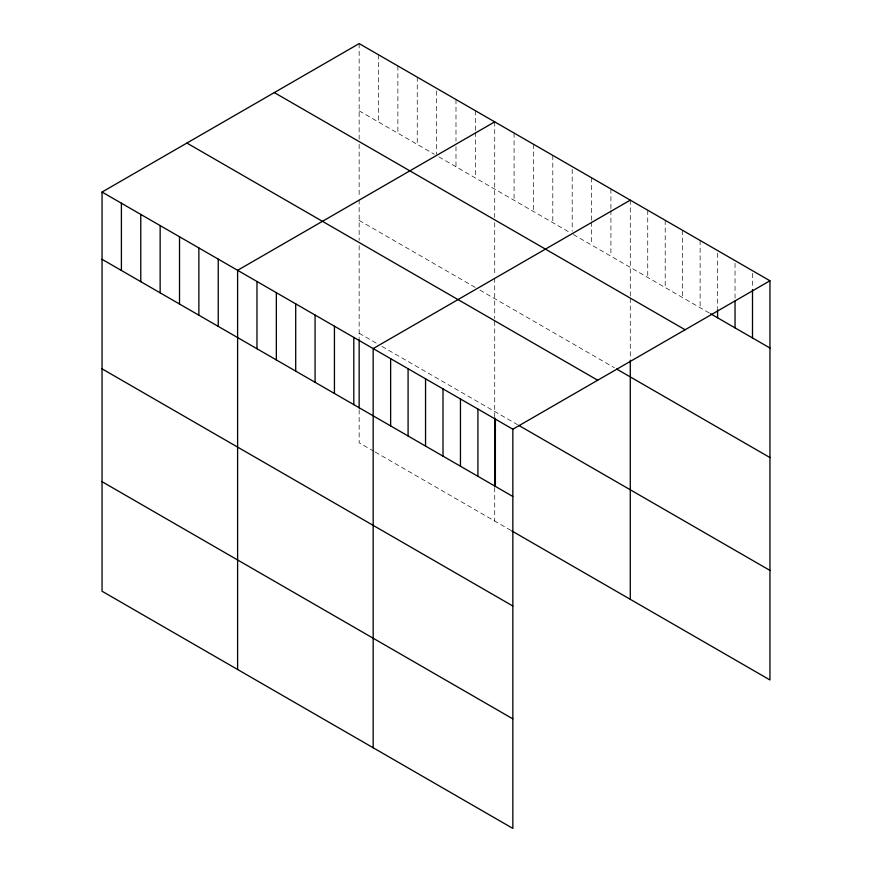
<?xml version="1.0" encoding="UTF-8"?>
<svg xmlns="http://www.w3.org/2000/svg" width="872" height="872" viewBox="0 0 872 872"><rect width="100%" height="100%" fill="white"/><g stroke="black" fill="none" stroke-linecap="round" stroke-linejoin="round"><path stroke-width="0.65" stroke-dasharray="4.36 3.27" d="M359.155 110.853L434.343 154.257M438.899 156.895L569.907 232.53M573.329 234.503L709.437 313.081M359.155 220.387L475.36 287.477M479.916 290.103L614.335 367.712M359.155 333.246L378.524 344.429M381.947 346.402L517.51 424.664M373.968 451.336L359.155 442.78L359.155 409.273M375.102 451.99L511.81 530.917M752.503 273.383L752.503 288.174M735.042 263.3L735.042 298.279M717.58 253.218L717.58 308.372M700.118 240.454L700.118 307.707M682.667 230.371L682.667 297.625M665.205 220.289L665.205 287.542M647.743 210.217L647.743 277.47M630.282 200.135L630.282 297.025M630.282 298.311L630.282 358.883M610.923 188.952L610.923 209.127M610.923 210.468L610.923 256.205M591.554 177.768L591.554 220.812M591.554 222.153L591.554 245.021M572.185 169.277L572.185 231.156M552.815 155.412L552.815 222.665M533.457 144.229L533.457 211.482M514.088 133.045L514.088 200.298M494.718 121.862L494.718 217.466M494.718 222.622L494.718 275.465M494.718 278.037L494.718 318.574M494.718 321.223L494.718 416.663M494.718 487.546L494.718 521.053M475.36 110.69L475.36 130.865M475.36 132.206L475.36 177.943M455.991 99.506L455.991 141.199M455.991 146.583L455.991 166.759M436.621 91.015L436.621 154.235M417.252 77.139L417.252 144.392M397.894 65.967L397.894 133.209M378.524 54.783L378.524 122.036M359.155 43.6L359.155 139.204M359.155 144.36L359.155 197.192M359.155 199.775L359.155 240.301M359.155 245.621L359.155 338.401"/><path stroke-width="1.31" d="M102.046 192.047L512.845 429.22L512.845 828.4L102.046 591.227L102.046 192.047L359.155 43.6L769.954 280.773L769.954 679.953L511.81 530.917M494.718 121.862L237.609 270.309L237.609 669.5M630.282 200.135L373.172 348.582L373.172 747.762M512.845 429.22L769.954 280.773M710.593 313.757L769.954 348.026M274.309 92.585L685.109 329.758M616.613 369.03L769.954 457.56M186.891 143.062L597.691 380.225M518.644 425.329L769.954 570.419M102.046 259.3L512.845 496.473M102.046 368.834L512.845 606.007M102.046 481.693L512.845 718.866M752.503 289.526L752.503 337.944M735.042 300.96L735.042 327.861M717.58 309.713L717.58 317.79M630.282 360.169L630.282 599.315M495.383 419.138L495.383 486.391M494.718 417.961L494.718 486.26M477.921 409.055L477.921 476.308M460.46 398.973L460.46 466.226M443.009 388.901L443.009 456.154M425.547 378.819L425.547 446.072M408.085 368.736L408.085 435.989M390.634 358.654L390.634 425.907M359.155 339.688L359.155 407.987M353.803 337.399L353.803 404.652M334.434 326.215L334.434 393.468M315.075 315.032L315.075 382.285M295.706 303.859L295.706 371.101M276.337 292.676L276.337 359.929M256.968 281.493L256.968 348.745M218.24 259.126L218.24 326.379M198.87 247.953L198.87 315.206M179.512 236.77L179.512 304.023M160.143 225.586L160.143 292.839M140.774 214.403L140.774 281.656M121.404 203.231L121.404 270.473"/></g></svg>
